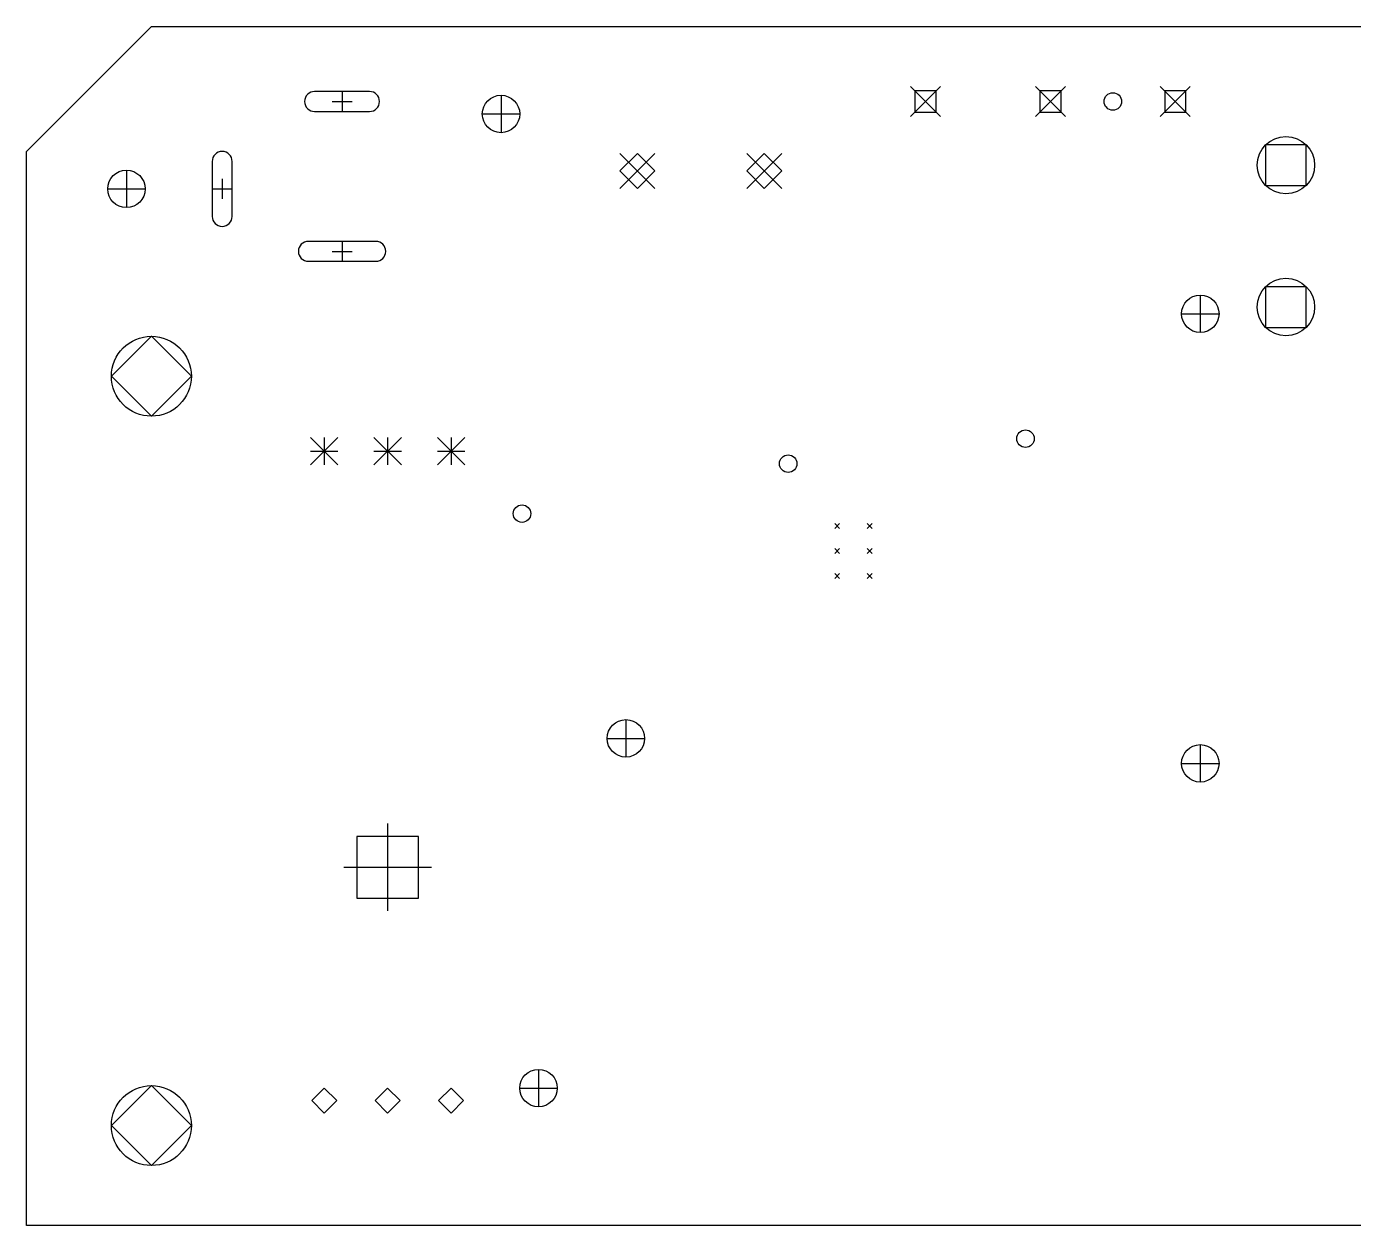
# Model space of a CAD drawing. Extents: x 82 to 194, y -127 to -38.
# Drawn here: x 84 to 137.1, y -86 to -38 of the extents above; entities that cross this region are included whole.
import ezdxf

# ---------------------------------------------------------------- set-up
doc = ezdxf.new("R2010")
doc.units = 0
doc.layers.add('BLACK', color=7, linetype='CONTINUOUS')

msp = doc.modelspace()

# ---------------------------------------------------------------- linework, layer by layer
at = {"layer": 'BLACK', "linetype": 'CONTINUOUS'}
for p, q in [((89, -38), (84, -43)), ((89, -38), (189, -38)), ((97.735, -40.6), (95.535, -40.6)), ((96.635, -40.6), (96.635, -41.4)), ((103, -40.75), (103, -42.25)), ((119.4, -40.4), (120.6, -41.6)), ((120.6, -40.4), (119.4, -41.6)), ((120.424, -40.5757), (119.576, -40.5757)), ((119.576, -40.5757), (119.576, -41.4243)), ((120.424, -41.4243), (120.424, -40.5757)), ((124.4, -40.4), (125.6, -41.6)), ((125.6, -40.4), (124.4, -41.6)), ((125.424, -40.5757), (124.576, -40.5757)), ((124.576, -40.5757), (124.576, -41.4243)), ((125.424, -41.4243), (125.424, -40.5757)), ((129.4, -40.4), (130.6, -41.6)), ((130.6, -40.4), (129.4, -41.6)), ((130.424, -40.5757), (129.576, -40.5757)), ((129.576, -40.5757), (129.576, -41.4243)), ((130.424, -41.4243), (130.424, -40.5757)), ((95.535, -41.4), (97.735, -41.4)), ((96.235, -41), (97.035, -41)), ((119.576, -41.4243), (120.424, -41.4243)), ((124.576, -41.4243), (125.424, -41.4243)), ((129.576, -41.4243), (130.424, -41.4243)), ((102.25, -41.5), (103.75, -41.5)), ((84, -86), (84, -43)), ((135.243, -42.7368), (133.617, -42.7368)), ((133.617, -42.7368), (133.617, -44.3632)), ((135.243, -44.3632), (135.243, -42.7368)), ((91.435, -43.4), (91.435, -45.6)), ((92.235, -45.6), (92.235, -43.4)), ((107.76, -43.0775), (109.16, -44.4775)), ((109.16, -43.0775), (107.76, -44.4775)), ((108.46, -43.0775), (107.76, -43.7775)), ((109.16, -43.7775), (108.46, -43.0775)), ((112.84, -43.0775), (114.24, -44.4775)), ((114.24, -43.0775), (112.84, -44.4775)), ((113.54, -43.0775), (112.84, -43.7775)), ((114.24, -43.7775), (113.54, -43.0775)), ((88, -43.75), (88, -45.25)), ((91.835, -44.1), (91.835, -44.9)), ((107.76, -43.7775), (108.46, -44.4775)), ((108.46, -44.4775), (109.16, -43.7775)), ((112.84, -43.7775), (113.54, -44.4775)), ((113.54, -44.4775), (114.24, -43.7775)), ((87.25, -44.5), (88.75, -44.5)), ((91.435, -44.5), (92.235, -44.5)), ((133.617, -44.3632), (135.243, -44.3632)), ((97.985, -46.6), (95.285, -46.6)), ((96.635, -46.6), (96.635, -47.4)), ((96.235, -47), (97.035, -47)), ((95.285, -47.4), (97.985, -47.4)), ((131, -48.75), (131, -50.25)), ((135.243, -48.4168), (133.617, -48.4168)), ((133.617, -48.4168), (133.617, -50.0432)), ((135.243, -50.0432), (135.243, -48.4168)), ((130.25, -49.5), (131.75, -49.5)), ((89, -50.4), (87.4, -52)), ((90.6, -52), (89, -50.4)), ((133.617, -50.0432), (135.243, -50.0432)), ((87.4, -52), (89, -53.6)), ((89, -53.6), (90.6, -52)), ((95.37, -54.45), (96.47, -55.55)), ((96.47, -54.45), (95.37, -55.55)), ((95.92, -54.45), (95.92, -55.55)), ((97.91, -54.45), (99.01, -55.55)), ((99.01, -54.45), (97.91, -55.55)), ((98.46, -54.45), (98.46, -55.55)), ((100.45, -54.45), (101.55, -55.55)), ((101.55, -54.45), (100.45, -55.55)), ((101, -54.45), (101, -55.55)), ((95.37, -55), (96.47, -55)), ((97.91, -55), (99.01, -55)), ((100.45, -55), (101.55, -55)), ((116.36, -57.9), (116.56, -58.1)), ((116.56, -57.9), (116.36, -58.1)), ((117.66, -57.9), (117.86, -58.1)), ((117.86, -57.9), (117.66, -58.1)), ((116.36, -58.9), (116.56, -59.1)), ((116.56, -58.9), (116.36, -59.1)), ((117.66, -58.9), (117.86, -59.1)), ((117.86, -58.9), (117.66, -59.1)), ((116.36, -59.9), (116.56, -60.1)), ((116.56, -59.9), (116.36, -60.1)), ((117.66, -59.9), (117.86, -60.1)), ((117.86, -59.9), (117.66, -60.1)), ((108, -65.75), (108, -67.25)), ((107.25, -66.5), (108.75, -66.5)), ((131, -66.75), (131, -68.25)), ((130.25, -67.5), (131.75, -67.5)), ((98.46, -69.91), (98.46, -73.41)), ((99.6974, -70.4226), (97.2226, -70.4226)), ((97.2226, -70.4226), (97.2226, -72.8974)), ((99.6974, -72.8974), (99.6974, -70.4226)), ((96.71, -71.66), (100.21, -71.66)), ((97.2226, -72.8974), (99.6974, -72.8974)), ((104.5, -79.75), (104.5, -81.25)), ((89, -80.4), (87.4, -82)), ((90.6, -82), (89, -80.4)), ((95.92, -80.5), (95.42, -81)), ((96.42, -81), (95.92, -80.5)), ((98.46, -80.5), (97.96, -81)), ((98.96, -81), (98.46, -80.5)), ((101, -80.5), (100.5, -81)), ((101.5, -81), (101, -80.5)), ((103.75, -80.5), (105.25, -80.5)), ((95.42, -81), (95.92, -81.5)), ((95.92, -81.5), (96.42, -81)), ((97.96, -81), (98.46, -81.5)), ((98.46, -81.5), (98.96, -81)), ((100.5, -81), (101, -81.5)), ((101, -81.5), (101.5, -81)), ((87.4, -82), (89, -83.6)), ((89, -83.6), (90.6, -82)), ((194, -86), (84, -86))]:
    msp.add_line(p, q, dxfattribs=at)
at = {"layer": 'BLACK'}
for centre, radius in [((103, -41.5), 0.75), ((127.5, -41), 0.35), ((134.43, -43.55), 1.15), ((88, -44.5), 0.75), ((134.43, -49.23), 1.15), ((131, -49.5), 0.75), ((89, -52), 1.6), ((124, -54.5), 0.35), ((114.5, -55.5), 0.35), ((103.84, -57.5), 0.35), ((108, -66.5), 0.75), ((131, -67.5), 0.75), ((104.5, -80.5), 0.75), ((89, -82), 1.6)]:
    msp.add_circle(centre, radius, dxfattribs=at)
for centre, start, end in [((95.535, -41), 450, 630), ((97.735, -41), 270, 450), ((91.835, -43.4), 360, 540), ((91.835, -45.6), 540, 720), ((95.285, -47), 450, 630), ((97.985, -47), 270, 450)]:
    msp.add_arc(centre, 0.4, start, end, dxfattribs=at)

doc.saveas('drawing.dxf')
